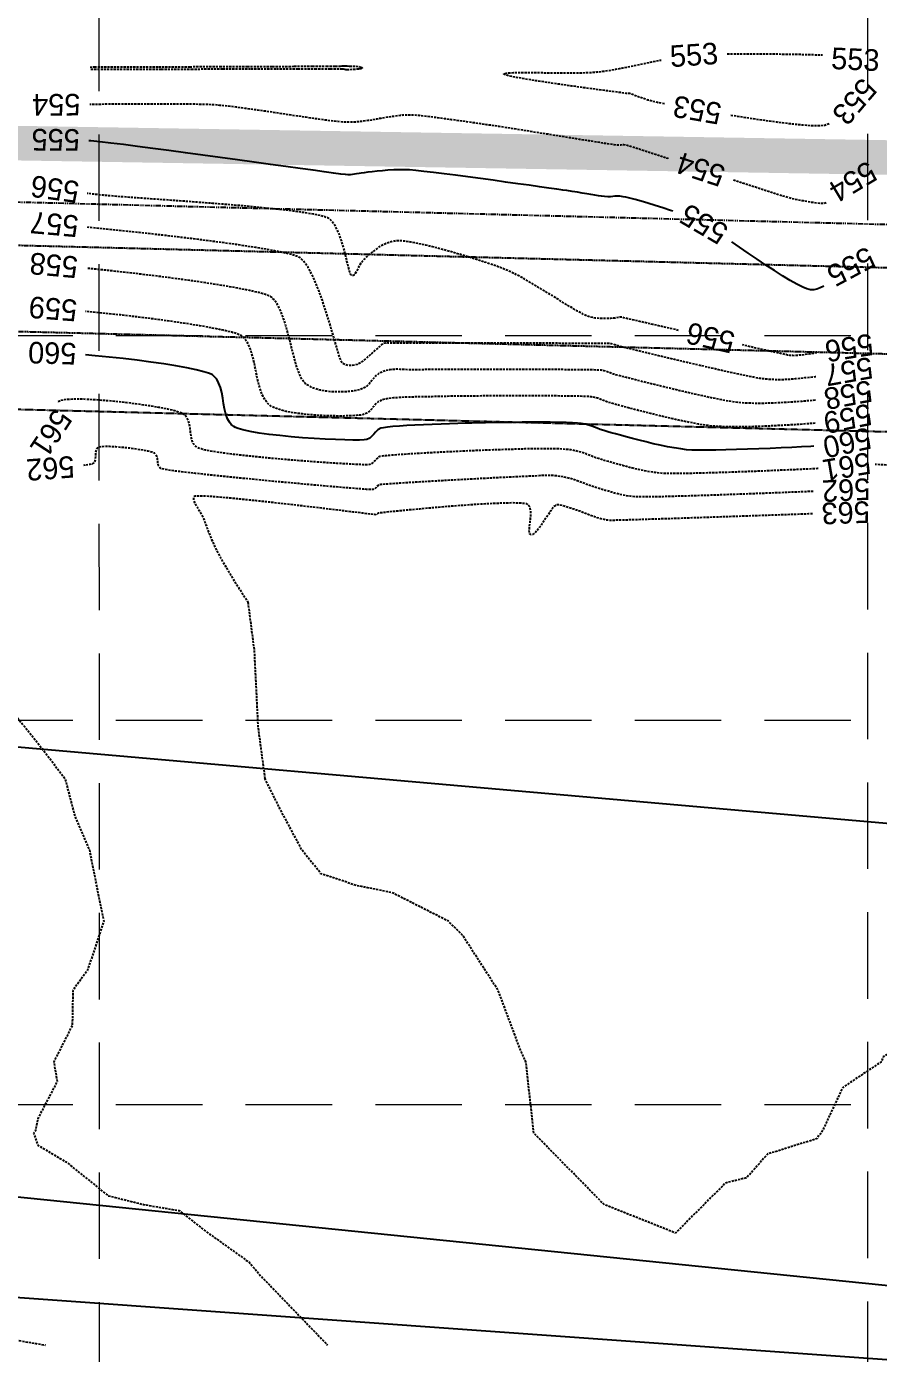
# Model space of a CAD drawing. Header units: inches. Extents: x 8135 to 11700, y -938 to 4760.
# Drawn here: x 10968.1 to 11165.1, y 3809.5 to 4116.3 of the extents above; entities that cross this region are included whole.
import ezdxf

# ---------------------------------------------------------------- set-up
doc = ezdxf.new("R2010")
doc.units = ezdxf.units.IN
doc.header["$MEASUREMENT"] = 0
for name, pattern in [('DASHED', [0.75, 0.5, -0.25]), ('HIDDEN', [0.375, 0.25, -0.125]), ('HIDDEN2', [0.1875, 0.125, -0.0625]), ('PHANTOM', [2.5, 1.25, -0.25, 0.25, -0.25, 0.25, -0.25])]:
    doc.linetypes.add(name, pattern=pattern)
for name, color, linetype in [('EC', 35, 'DASHED'), ('ESMT 1994-35828', 7, 'HIDDEN'), ('ESMT 2004-40023', 7, 'HIDDEN'), ('GRID', 254, 'HIDDEN'), ('LIMITS OF DISTURBANCE', 1, 'HIDDEN'), ('PH1-BNDY', 1, 'PHANTOM'), ('PH1-U.E.', 7, 'HIDDEN2'), ('PROP-CONT-L', 7, 'Continuous')]:
    doc.layers.add(name, color=color, linetype=linetype)
doc.styles.add('Style-ENGINEERING', font='ENGINEERING.shx')

msp = doc.modelspace()

# ---------------------------------------------------------------- linework, layer by layer
at = {"layer": 'EC', "color": 35}
for p, q in [((10982.78, 4106.95), (10983.79, 4106.96)), ((10984.18, 4106.37), (10982.78, 4106.37)), ((10983.79, 4106.96), (10991.25, 4106.98)), ((10991.73, 4106.39), (10984.18, 4106.37)), ((10991.25, 4106.98), (10998.65, 4107.01)), ((10999.22, 4106.4), (10991.73, 4106.39)), ((10998.65, 4107.01), (11005.85, 4107.03)), ((11006.5, 4106.41), (10999.22, 4106.4)), ((11005.85, 4107.03), (11012.72, 4107.05)), ((11013.44, 4106.43), (11006.5, 4106.41)), ((11012.72, 4107.05), (11019.12, 4107.08)), ((11019.91, 4106.44), (11013.44, 4106.43)), ((11019.12, 4107.08), (11024.93, 4107.1)), ((11025.76, 4106.45), (11019.91, 4106.44)), ((11024.93, 4107.1), (11030, 4107.11)), ((11030.87, 4106.46), (11025.76, 4106.45)), ((11030, 4107.11), (11034.2, 4107.13)), ((11035.1, 4106.46), (11030.87, 4106.46)), ((11034.2, 4107.13), (11037.41, 4107.14)), ((11038.3, 4106.46), (11035.1, 4106.46)), ((11037.41, 4107.14), (11039.48, 4107.15)), ((11040.36, 4106.46), (11038.3, 4106.46)), ((11039.48, 4107.15), (11040.28, 4107.15)), ((11040.28, 4107.15), (11040.73, 4107.17)), ((11041.12, 4106.46), (11040.36, 4106.46)), ((11040.73, 4107.17), (11041.09, 4107.19)), ((11041.09, 4107.19), (11041.42, 4107.21)), ((11041.43, 4106.43), (11041.12, 4106.46)), ((11041.42, 4107.21), (11041.78, 4107.21)), ((11041.67, 4106.38), (11041.43, 4106.43)), ((11041.91, 4106.33), (11041.67, 4106.38)), ((11041.78, 4107.21), (11042.24, 4107.2)), ((11042.23, 4106.32), (11041.91, 4106.33)), ((11042.65, 4106.32), (11042.23, 4106.32)), ((11042.24, 4107.2), (11042.79, 4107.18)), ((11043.34, 4106.34), (11042.65, 4106.32)), ((11042.79, 4107.18), (11043.52, 4107.15)), ((11044.15, 4106.39), (11043.34, 4106.34)), ((11043.52, 4107.15), (11044.29, 4107.11)), ((11044.91, 4106.47), (11044.15, 4106.39)), ((11044.29, 4107.11), (11044.99, 4107.04)), ((11045.38, 4106.56), (11044.91, 4106.47)), ((11044.99, 4107.04), (11045.42, 4106.95)), ((11045.61, 4106.65), (11045.38, 4106.56)), ((11045.42, 4106.95), (11045.62, 4106.87)), ((11045.69, 4106.72), (11045.61, 4106.65)), ((11045.62, 4106.87), (11045.69, 4106.8)), ((11045.69, 4106.8), (11045.7, 4106.76)), ((11045.7, 4106.76), (11045.69, 4106.72))]:
    msp.add_line(p, q, dxfattribs=at)
at = {"layer": 'EC', "color": 35, "flags": 128}
for points in [[(11130.14, 4110), (11131.37, 4110.01), (11133.73, 4110.02), (11136.16, 4110.02), (11138.6, 4110.01), (11141, 4109.98), (11143.33, 4109.95), (11145.53, 4109.92), (11147.56, 4109.88), (11149.36, 4109.83), (11150.9, 4109.79), (11152.12, 4109.74), (11152.15, 4109.74)], [(11115.64, 4098.4), (11114.78, 4098.56), (11114.03, 4098.72), (11112.91, 4099), (11111.8, 4099.32), (11110.73, 4099.67), (11109.75, 4100.01), (11108.9, 4100.31), (11108.22, 4100.57), (11107.75, 4100.74), (11107.55, 4100.81), (11107.35, 4100.82), (11107.15, 4100.81), (11106.76, 4100.86), (11105.7, 4101), (11104.1, 4101.21), (11102.04, 4101.48), (11099.63, 4101.8), (11096.97, 4102.16), (11094.17, 4102.55), (11091.31, 4102.96), (11088.51, 4103.37), (11085.86, 4103.78), (11083.47, 4104.17), (11081.44, 4104.53), (11079.87, 4104.85), (11079, 4105.07), (11078.63, 4105.21), (11078.51, 4105.28), (11078.5, 4105.32), (11078.51, 4105.36), (11078.6, 4105.43), (11078.89, 4105.51), (11079.52, 4105.59), (11080.68, 4105.66), (11082.17, 4105.68), (11083.94, 4105.68), (11085.92, 4105.66), (11088.05, 4105.64), (11090.24, 4105.61), (11092.45, 4105.59), (11094.59, 4105.59), (11096.61, 4105.62), (11098.44, 4105.69), (11100.01, 4105.8), (11101.37, 4105.96), (11102.83, 4106.18), (11104.38, 4106.45), (11105.98, 4106.75), (11107.63, 4107.08), (11109.32, 4107.43), (11111.02, 4107.79), (11112.73, 4108.14), (11114.42, 4108.49), (11114.85, 4108.57)], [(11116.6, 4085.72), (11116.47, 4085.77), (11113.93, 4086.6), (11111.67, 4087.34), (11109.76, 4087.96), (11108.27, 4088.44), (11107.26, 4088.76), (11106.8, 4088.88), (11106.26, 4088.94), (11105.83, 4088.94), (11105.44, 4088.91), (11105, 4088.88), (11104.46, 4088.9), (11104.01, 4088.96), (11103.1, 4089.09), (11101.79, 4089.3), (11100.13, 4089.56), (11098.18, 4089.87), (11096, 4090.22), (11093.66, 4090.59), (11091.2, 4090.99), (11088.68, 4091.39), (11086.18, 4091.79), (11083.74, 4092.18), (11081.42, 4092.54), (11079.29, 4092.88), (11077.4, 4093.18), (11075.81, 4093.42), (11074.57, 4093.6), (11073.12, 4093.81), (11071.53, 4094.04), (11069.85, 4094.28), (11068.12, 4094.52), (11066.38, 4094.77), (11064.67, 4095), (11063.02, 4095.22), (11061.49, 4095.41), (11060.11, 4095.58), (11058.92, 4095.71), (11057.95, 4095.8), (11057.26, 4095.84), (11056.42, 4095.85), (11055.72, 4095.83), (11055.1, 4095.78), (11054.51, 4095.72), (11053.9, 4095.63), (11053.19, 4095.54), (11052.35, 4095.45), (11051.65, 4095.36), (11050.87, 4095.23), (11050.02, 4095.07), (11049.09, 4094.9), (11048.09, 4094.72), (11047.03, 4094.55), (11045.92, 4094.39), (11044.76, 4094.27), (11043.55, 4094.19), (11042.31, 4094.16), (11041.34, 4094.2), (11040.07, 4094.32), (11038.52, 4094.5), (11036.73, 4094.73), (11034.74, 4095.01), (11032.6, 4095.32), (11030.34, 4095.66), (11028, 4096.01), (11025.62, 4096.37), (11023.25, 4096.73), (11020.92, 4097.07), (11018.66, 4097.38), (11016.54, 4097.67), (11014.57, 4097.91), (11012.8, 4098.09), (11011.27, 4098.22), (11009.86, 4098.28), (11007.77, 4098.32), (11005.08, 4098.35), (11001.87, 4098.36), (10998.2, 4098.36), (10994.14, 4098.36), (10989.77, 4098.34), (10985.16, 4098.32), (10982.76, 4098.3)], [(11153.73, 4093.85), (11152.7, 4093.45), (11151.82, 4093.33), (11150.47, 4093.32), (11148.72, 4093.41), (11146.63, 4093.59), (11144.25, 4093.85), (11141.64, 4094.18), (11138.87, 4094.56), (11135.98, 4094.98), (11133.04, 4095.42), (11130.78, 4095.78)], [(11153.04, 4075.55), (11152.81, 4075.45), (11152.39, 4075.4), (11151.75, 4075.41), (11150.93, 4075.48), (11149.95, 4075.6), (11148.86, 4075.77), (11147.68, 4075.98), (11146.45, 4076.22), (11145.2, 4076.49), (11144.38, 4076.71), (11143.05, 4077.11), (11141.28, 4077.66), (11139.14, 4078.34), (11136.69, 4079.13), (11134, 4080), (11131.41, 4080.85)], [(11118.91, 4046.04), (11118.56, 4046.13), (11115.64, 4046.79), (11112.97, 4047.41), (11110.61, 4047.95), (11108.64, 4048.41), (11107.14, 4048.75), (11106.18, 4048.98), (11105.84, 4049.06), (11105.75, 4049.09), (11105.66, 4049.11), (11105.46, 4049.08), (11104.93, 4049.01), (11104.14, 4048.91), (11103.15, 4048.83), (11102.02, 4048.78), (11100.81, 4048.8), (11099.59, 4048.9), (11098.42, 4049.13), (11097.66, 4049.4), (11096.7, 4049.87), (11095.55, 4050.49), (11094.25, 4051.24), (11092.82, 4052.1), (11091.3, 4053.04), (11089.71, 4054.03), (11088.07, 4055.05), (11086.42, 4056.06), (11084.78, 4057.04), (11083.18, 4057.96), (11081.65, 4058.8), (11080.21, 4059.52), (11078.89, 4060.1), (11077.6, 4060.6), (11076.08, 4061.15), (11074.36, 4061.74), (11072.49, 4062.35), (11070.51, 4062.97), (11068.46, 4063.59), (11066.38, 4064.19), (11064.31, 4064.76), (11062.29, 4065.29), (11060.37, 4065.76), (11058.57, 4066.16), (11056.96, 4066.47), (11055.55, 4066.68), (11054.4, 4066.78), (11053.55, 4066.76), (11052.44, 4066.54), (11051.41, 4066.2), (11050.45, 4065.77), (11049.57, 4065.26), (11048.76, 4064.71), (11048.02, 4064.14), (11047.34, 4063.57), (11046.74, 4063.03), (11046.19, 4062.54), (11045.61, 4061.89), (11045.14, 4061.17), (11044.76, 4060.43), (11044.43, 4059.75), (11044.11, 4059.19), (11043.84, 4058.88), (11043.62, 4058.76), (11043.45, 4058.73), (11043.37, 4058.73), (11043.31, 4058.75), (11043.2, 4058.84), (11043.03, 4059.12), (11042.81, 4059.72), (11042.52, 4060.77), (11042.19, 4062.08), (11041.83, 4063.58), (11041.42, 4065.18), (11040.94, 4066.8), (11040.38, 4068.35), (11039.73, 4069.77), (11039.14, 4070.74), (11038.64, 4071.36), (11038.29, 4071.7), (11038.11, 4071.85), (11038, 4071.92), (11037.72, 4072.07), (11037.15, 4072.28), (11036.13, 4072.57), (11034.46, 4072.92), (11032.4, 4073.26), (11030.01, 4073.6), (11027.32, 4073.93), (11024.38, 4074.24), (11021.25, 4074.55), (11017.97, 4074.85), (11014.6, 4075.13), (11011.16, 4075.41), (11007.73, 4075.67), (11004.34, 4075.92), (11001.03, 4076.16), (10997.87, 4076.38), (10994.9, 4076.59), (10992.16, 4076.79), (10989.7, 4076.97), (10987.57, 4077.14), (10985.83, 4077.29), (10984.51, 4077.43), (10982.94, 4077.62), (10982.14, 4077.72)], [(11150.67, 4035.31), (11150.52, 4035.29), (11149.28, 4035.16), (11148.05, 4035.04), (11146.93, 4034.92), (11145.9, 4034.82), (11144.92, 4034.74), (11143.97, 4034.67), (11143.02, 4034.64), (11142.04, 4034.62), (11141.01, 4034.65), (11139.89, 4034.71), (11138.67, 4034.81), (11137.67, 4034.94), (11136.23, 4035.2), (11134.41, 4035.57), (11132.28, 4036.02), (11129.9, 4036.54), (11127.33, 4037.12), (11124.64, 4037.74), (11121.89, 4038.38), (11119.15, 4039.02), (11116.47, 4039.66), (11113.93, 4040.27), (11111.58, 4040.83), (11109.49, 4041.34), (11107.73, 4041.77), (11106.35, 4042.11), (11105.42, 4042.34), (11105.01, 4042.44), (11104.54, 4042.59), (11104.17, 4042.74), (11103.81, 4042.86), (11103.33, 4042.97), (11102.86, 4042.99), (11101.73, 4043), (11100.01, 4043.02), (11097.78, 4043.03), (11095.11, 4043.04), (11092.07, 4043.05), (11088.74, 4043.07), (11085.19, 4043.07), (11081.5, 4043.08), (11077.73, 4043.09), (11073.96, 4043.1), (11070.27, 4043.1), (11066.72, 4043.11), (11063.4, 4043.11), (11060.36, 4043.11), (11057.7, 4043.11), (11055.48, 4043.11), (11053.77, 4043.11), (11052.65, 4043.11), (11052.19, 4043.11), (11051.75, 4043.12), (11051.39, 4043.14), (11051.05, 4043.13), (11050.64, 4043.02), (11050.26, 4042.76), (11049.63, 4042.22), (11048.81, 4041.49), (11047.89, 4040.66), (11046.93, 4039.83), (11046.01, 4039.07), (11045.2, 4038.49), (11044.57, 4038.18), (11043.91, 4038.01), (11043.3, 4037.91), (11042.73, 4037.9), (11042.18, 4037.99), (11041.75, 4038.14), (11041.43, 4038.31), (11041.22, 4038.45), (11041.12, 4038.52), (11041.08, 4038.56), (11040.98, 4038.71), (11040.81, 4039.06), (11040.54, 4039.78), (11040.15, 4041.01), (11039.69, 4042.57), (11039.16, 4044.39), (11038.58, 4046.4), (11037.94, 4048.54), (11037.25, 4050.75), (11036.52, 4052.96), (11035.74, 4055.12), (11034.92, 4057.15), (11034.08, 4059), (11033.2, 4060.6), (11032.48, 4061.66), (11031.93, 4062.3), (11031.56, 4062.65), (11031.38, 4062.8), (11031.22, 4062.9), (11030.78, 4063.12), (11029.83, 4063.45), (11028.01, 4063.92), (11024.97, 4064.54), (11021.15, 4065.2), (11016.67, 4065.88), (11011.63, 4066.57), (11006.13, 4067.27), (11000.27, 4067.97), (10994.17, 4068.65), (10987.92, 4069.31), (10982.16, 4069.88)], [(11302.45, 4001.47), (11302.41, 4001.59), (11302.32, 4001.84), (11302.18, 4002.23), (11301.97, 4002.8), (11301.69, 4003.57), (11301.38, 4004.42), (11301.04, 4005.34), (11300.68, 4006.34), (11300.29, 4007.41), (11299.87, 4008.55), (11299.58, 4009.39), (11299.18, 4010.62), (11298.68, 4012.18), (11298.1, 4014), (11297.45, 4016.04), (11296.74, 4018.22), (11296, 4020.49), (11295.23, 4022.79), (11294.45, 4025.05), (11293.68, 4027.22), (11292.92, 4029.23), (11292.2, 4031.04), (11291.52, 4032.56), (11290.91, 4033.76), (11290.37, 4034.56), (11289.51, 4035.38), (11288.57, 4035.96), (11287.59, 4036.36), (11286.59, 4036.66), (11285.61, 4036.93), (11284.66, 4037.24), (11283.77, 4037.66), (11282.96, 4038.27), (11282.27, 4039.13), (11281.93, 4040.01), (11281.65, 4041.41), (11281.42, 4043.22), (11281.24, 4045.38), (11281.11, 4047.79), (11281.01, 4050.38), (11280.94, 4053.07), (11280.9, 4055.77), (11280.88, 4058.4), (11280.87, 4060.88), (11280.88, 4063.12), (11280.88, 4065.05), (11280.88, 4066.58), (11280.87, 4067.63), (11280.85, 4068.12), (11280.78, 4068.63), (11280.74, 4069.07), (11280.67, 4069.45), (11280.55, 4069.73), (11280.42, 4069.93), (11280.31, 4070.06), (11280.24, 4070.13), (11280.18, 4070.17), (11280.02, 4070.26), (11279.7, 4070.39), (11279.13, 4070.56), (11278.28, 4070.74), (11277.38, 4070.89), (11276.53, 4071), (11275.85, 4071.06), (11275.44, 4071.06), (11275.09, 4070.98), (11274.83, 4070.83), (11274.57, 4070.66), (11274.22, 4070.51), (11273.88, 4070.41), (11273.27, 4070.24), (11272.43, 4070.03), (11271.4, 4069.78), (11270.22, 4069.5), (11268.92, 4069.21), (11267.56, 4068.92), (11266.17, 4068.63), (11264.79, 4068.38), (11263.48, 4068.16), (11262.02, 4067.94), (11260.49, 4067.72), (11258.94, 4067.52), (11257.43, 4067.33), (11256.03, 4067.16), (11254.8, 4067.02), (11253.8, 4066.92), (11253.09, 4066.85), (11252.74, 4066.82), (11252.4, 4066.86), (11252.14, 4066.94), (11251.88, 4067), (11251.57, 4066.98), (11251.29, 4066.89), (11250.87, 4066.72), (11250.36, 4066.47), (11249.76, 4066.15), (11249.12, 4065.77), (11248.47, 4065.33), (11247.82, 4064.84), (11247.22, 4064.37), (11246.69, 4063.94), (11246.22, 4063.53), (11245.78, 4063.09), (11245.37, 4062.6), (11244.98, 4062.01), (11244.58, 4061.3), (11244.35, 4060.65), (11244.05, 4059.5), (11243.68, 4057.92), (11243.26, 4055.99), (11242.81, 4053.8), (11242.33, 4051.43), (11241.85, 4048.95), (11241.36, 4046.45), (11240.9, 4044.02), (11240.46, 4041.72), (11240.06, 4039.65), (11239.72, 4037.89), (11239.44, 4036.5), (11239.25, 4035.59), (11239.15, 4035.22), (11238.95, 4035.04), (11238.73, 4034.95), (11238.5, 4034.87), (11238.26, 4034.7), (11238.07, 4034.48), (11237.94, 4034.24), (11237.8, 4033.99), (11237.6, 4033.72), (11237.34, 4033.46), (11236.73, 4032.87), (11235.82, 4032), (11234.63, 4030.88), (11233.23, 4029.58), (11231.64, 4028.13), (11229.91, 4026.59), (11228.08, 4025), (11226.2, 4023.41), (11224.3, 4021.86), (11222.42, 4020.41), (11220.62, 4019.1), (11218.92, 4017.98), (11217.37, 4017.09), (11216.02, 4016.48), (11214.64, 4016.09), (11213, 4015.79), (11211.14, 4015.59), (11209.13, 4015.47), (11206.99, 4015.42), (11204.77, 4015.42), (11202.52, 4015.46), (11200.28, 4015.54), (11198.09, 4015.63), (11196.01, 4015.73), (11194.07, 4015.82), (11192.32, 4015.9), (11190.8, 4015.95), (11189.56, 4015.96), (11188.64, 4015.91), (11187.5, 4015.77), (11186.52, 4015.6), (11185.66, 4015.4), (11184.87, 4015.2), (11184.11, 4015), (11183.32, 4014.81), (11182.46, 4014.63), (11181.48, 4014.49), (11180.34, 4014.38), (11179.33, 4014.34), (11178.03, 4014.34), (11176.51, 4014.38), (11174.83, 4014.45), (11173.03, 4014.54), (11171.18, 4014.64), (11169.32, 4014.75), (11167.53, 4014.86), (11165.84, 4014.96), (11164.39, 4015.04)], [(11150.55, 4029.91), (11150.02, 4029.86), (11148.81, 4029.75), (11147.5, 4029.64), (11146.1, 4029.53), (11144.64, 4029.43), (11143.13, 4029.34), (11141.59, 4029.26), (11140.03, 4029.21), (11138.48, 4029.17), (11136.96, 4029.17), (11135.47, 4029.19), (11134.05, 4029.25), (11132.7, 4029.36), (11131.46, 4029.51), (11129.91, 4029.77), (11128.09, 4030.12), (11126.06, 4030.54), (11123.87, 4031.02), (11121.57, 4031.54), (11119.22, 4032.09), (11116.86, 4032.65), (11114.55, 4033.21), (11112.35, 4033.75), (11110.3, 4034.26), (11108.45, 4034.73), (11106.87, 4035.13), (11105.59, 4035.46), (11104.68, 4035.69), (11104.19, 4035.82), (11103.55, 4036.02), (11103.05, 4036.21), (11102.6, 4036.39), (11102.15, 4036.55), (11101.64, 4036.7), (11101, 4036.83), (11100.43, 4036.86), (11099.27, 4036.89), (11097.59, 4036.92), (11095.46, 4036.94), (11092.95, 4036.96), (11090.13, 4036.98), (11087.07, 4036.99), (11083.85, 4037), (11080.54, 4037), (11077.21, 4037.01), (11073.93, 4037.01), (11070.78, 4037), (11067.82, 4037), (11065.13, 4036.99), (11062.78, 4036.98), (11060.84, 4036.97), (11059.39, 4036.96), (11058.49, 4036.94), (11057.36, 4036.93), (11056.33, 4036.96), (11055.39, 4037), (11054.52, 4037.04), (11053.69, 4037.05), (11052.89, 4037.02), (11052.09, 4036.93), (11051.28, 4036.75), (11050.44, 4036.48), (11049.58, 4036.05), (11048.91, 4035.53), (11048.36, 4034.95), (11047.87, 4034.35), (11047.38, 4033.76), (11046.83, 4033.21), (11046.16, 4032.74), (11045.3, 4032.39), (11044.5, 4032.19), (11043.52, 4032.02), (11042.41, 4031.89), (11041.2, 4031.81), (11039.91, 4031.8), (11038.59, 4031.85), (11037.28, 4032), (11036, 4032.24), (11034.79, 4032.58), (11033.89, 4032.94), (11033.28, 4033.27), (11032.9, 4033.51), (11032.72, 4033.64), (11032.58, 4033.75), (11032.32, 4034.02), (11031.94, 4034.52), (11031.47, 4035.36), (11030.94, 4036.64), (11030.44, 4038.14), (11029.97, 4039.8), (11029.52, 4041.58), (11029.06, 4043.41), (11028.58, 4045.27), (11028.08, 4047.08), (11027.53, 4048.8), (11026.93, 4050.38), (11026.26, 4051.77), (11025.66, 4052.7), (11025.17, 4053.29), (11024.82, 4053.62), (11024.64, 4053.76), (11024.51, 4053.85), (11024.13, 4054.05), (11023.32, 4054.35), (11021.81, 4054.78), (11019.31, 4055.35), (11016.18, 4055.95), (11012.52, 4056.57), (11008.41, 4057.21), (11003.93, 4057.84), (10999.16, 4058.47), (10994.19, 4059.08), (10989.1, 4059.66), (10983.96, 4060.21), (10982.01, 4060.4)], [(11150.52, 4024.57), (11149.29, 4024.48), (11147.63, 4024.36), (11145.8, 4024.24), (11143.84, 4024.13), (11141.8, 4024.02), (11139.7, 4023.92), (11137.59, 4023.84), (11135.5, 4023.77), (11133.47, 4023.74), (11131.55, 4023.73), (11129.75, 4023.75), (11128.14, 4023.81), (11126.73, 4023.91), (11125.23, 4024.09), (11123.52, 4024.37), (11121.64, 4024.72), (11119.65, 4025.13), (11117.58, 4025.59), (11115.49, 4026.07), (11113.42, 4026.58), (11111.41, 4027.08), (11109.52, 4027.56), (11107.79, 4028.02), (11106.26, 4028.42), (11104.98, 4028.77), (11104, 4029.03), (11103.36, 4029.21), (11102.55, 4029.45), (11101.88, 4029.69), (11101.3, 4029.92), (11100.75, 4030.14), (11100.16, 4030.35), (11099.49, 4030.53), (11098.66, 4030.68), (11098.04, 4030.74), (11096.97, 4030.78), (11095.5, 4030.82), (11093.69, 4030.85), (11091.59, 4030.87), (11089.27, 4030.89), (11086.77, 4030.9), (11084.16, 4030.9), (11081.5, 4030.9), (11078.83, 4030.9), (11076.21, 4030.89), (11073.7, 4030.88), (11071.36, 4030.86), (11069.25, 4030.84), (11067.41, 4030.82), (11065.9, 4030.8), (11064.79, 4030.78), (11063.35, 4030.74), (11061.84, 4030.72), (11060.28, 4030.69), (11058.7, 4030.67), (11057.16, 4030.63), (11055.66, 4030.58), (11054.26, 4030.51), (11052.98, 4030.42), (11051.86, 4030.3), (11050.94, 4030.14), (11050.23, 4029.94), (11049.44, 4029.53), (11048.84, 4029.03), (11048.36, 4028.48), (11047.91, 4027.92), (11047.42, 4027.39), (11046.82, 4026.93), (11046.04, 4026.59), (11045.38, 4026.47), (11044.36, 4026.37), (11043.04, 4026.29), (11041.47, 4026.25), (11039.7, 4026.25), (11037.79, 4026.29), (11035.8, 4026.38), (11033.79, 4026.52), (11031.8, 4026.72), (11029.91, 4026.98), (11028.15, 4027.31), (11026.6, 4027.72), (11025.54, 4028.09), (11024.87, 4028.41), (11024.49, 4028.64), (11024.32, 4028.76), (11024.13, 4028.91), (11023.79, 4029.24), (11023.32, 4029.82), (11022.79, 4030.73), (11022.25, 4032.05), (11021.82, 4033.53), (11021.45, 4035.11), (11021.12, 4036.74), (11020.78, 4038.37), (11020.41, 4039.95), (11019.98, 4041.42), (11019.44, 4042.74), (11018.91, 4043.66), (11018.45, 4044.24), (11018.1, 4044.57), (11017.91, 4044.72), (11017.79, 4044.8), (11017.47, 4044.97), (11016.8, 4045.24), (11015.58, 4045.61), (11013.57, 4046.09), (11011.08, 4046.6), (11008.18, 4047.11), (11004.93, 4047.63), (11001.39, 4048.15), (10997.63, 4048.66), (10993.71, 4049.15), (10989.7, 4049.62), (10985.65, 4050.05), (10981.74, 4050.43)], [(11150.9, 4040.86), (11150.35, 4040.77), (11149.01, 4040.57), (11148.02, 4040.42), (11147.46, 4040.35), (11146.81, 4040.28), (11146.29, 4040.23), (11145.81, 4040.2), (11145.29, 4040.21), (11144.64, 4040.26), (11144.11, 4040.35), (11142.98, 4040.59), (11141.34, 4040.95), (11139.25, 4041.41), (11136.79, 4041.96), (11134.04, 4042.59), (11133.65, 4042.68)], [(11151.15, 4014.08), (11151, 4014.08), (11148.58, 4013.96), (11145.87, 4013.84), (11142.95, 4013.71), (11139.87, 4013.58), (11136.7, 4013.45), (11133.5, 4013.33), (11130.35, 4013.22), (11127.29, 4013.12), (11124.41, 4013.04), (11121.76, 4012.97), (11119.41, 4012.94), (11117.42, 4012.93), (11115.86, 4012.95), (11114.79, 4013.01), (11113.48, 4013.16), (11112.17, 4013.36), (11110.88, 4013.6), (11109.6, 4013.87), (11108.35, 4014.16), (11107.13, 4014.47), (11105.95, 4014.79), (11104.81, 4015.11), (11103.72, 4015.41), (11102.68, 4015.71), (11101.71, 4015.98), (11100.65, 4016.29), (11099.74, 4016.6), (11098.95, 4016.9), (11098.22, 4017.19), (11097.52, 4017.47), (11096.79, 4017.74), (11095.99, 4017.98), (11095.08, 4018.2), (11094, 4018.4), (11093.04, 4018.51), (11091.93, 4018.6), (11090.69, 4018.65), (11089.34, 4018.68), (11087.91, 4018.69), (11086.42, 4018.68), (11084.88, 4018.65), (11083.33, 4018.62), (11081.78, 4018.57), (11080.26, 4018.53), (11078.79, 4018.48), (11077.39, 4018.44), (11076.11, 4018.4), (11074.47, 4018.34), (11072.55, 4018.26), (11070.4, 4018.17), (11068.09, 4018.07), (11065.68, 4017.95), (11063.23, 4017.83), (11060.81, 4017.7), (11058.47, 4017.57), (11056.28, 4017.44), (11054.31, 4017.31), (11052.62, 4017.18), (11051.26, 4017.07), (11050.31, 4016.96), (11049.82, 4016.86), (11049.32, 4016.59), (11048.96, 4016.26), (11048.66, 4015.9), (11048.36, 4015.54), (11048, 4015.23), (11047.5, 4015.01), (11046.99, 4014.98), (11045.9, 4014.99), (11044.3, 4015.05), (11042.27, 4015.16), (11039.87, 4015.3), (11037.17, 4015.47), (11034.24, 4015.68), (11031.17, 4015.91), (11028, 4016.17), (11024.83, 4016.45), (11021.72, 4016.75), (11018.73, 4017.06), (11015.95, 4017.38), (11013.43, 4017.7), (11011.26, 4018.03), (11009.51, 4018.36), (11008.45, 4018.62), (11007.88, 4018.81), (11007.61, 4018.94), (11007.52, 4019), (11007.36, 4019.13), (11007.07, 4019.4), (11006.73, 4019.85), (11006.41, 4020.5), (11006.17, 4021.4), (11006.03, 4022.34), (11005.94, 4023.29), (11005.8, 4024.24), (11005.56, 4025.13), (11005.24, 4025.78), (11004.9, 4026.23), (11004.61, 4026.51), (11004.45, 4026.63), (11004.34, 4026.71), (11004.05, 4026.86), (11003.46, 4027.1), (11002.41, 4027.42), (11000.73, 4027.83), (10998.7, 4028.23), (10996.4, 4028.61), (10993.92, 4028.98), (10991.32, 4029.31), (10988.68, 4029.59), (10986.08, 4029.83), (10983.6, 4030.01), (10981.31, 4030.11), (10979.28, 4030.14), (10977.6, 4030.07), (10976.55, 4029.95), (10975.97, 4029.82), (10975.68, 4029.71), (10975.57, 4029.64), (10975.41, 4029.53), (10975.14, 4029.28), (10975.13, 4029.27)], [(11149.99, 4008.81), (11147.84, 4008.72), (11144.76, 4008.6), (11141.46, 4008.47), (11138.03, 4008.34), (11134.5, 4008.21), (11130.97, 4008.08), (11127.47, 4007.95), (11124.09, 4007.84), (11120.88, 4007.74), (11117.9, 4007.66), (11115.23, 4007.59), (11112.92, 4007.54), (11111.04, 4007.52), (11109.65, 4007.53), (11108.82, 4007.56), (11107.72, 4007.68), (11106.78, 4007.82), (11105.95, 4007.97), (11105.19, 4008.14), (11104.45, 4008.33), (11103.7, 4008.55), (11102.88, 4008.79), (11101.95, 4009.06), (11100.88, 4009.36), (11099.76, 4009.69), (11098.71, 4010.04), (11097.71, 4010.41), (11096.75, 4010.78), (11095.79, 4011.14), (11094.82, 4011.47), (11093.83, 4011.78), (11092.78, 4012.04), (11091.67, 4012.25), (11090.6, 4012.4), (11089.68, 4012.48), (11088.85, 4012.52), (11088.08, 4012.52), (11087.33, 4012.48), (11086.56, 4012.43), (11085.73, 4012.37), (11084.78, 4012.32), (11083.69, 4012.28), (11082.8, 4012.24), (11081.44, 4012.18), (11079.66, 4012.1), (11077.54, 4012), (11075.15, 4011.87), (11072.55, 4011.74), (11069.81, 4011.59), (11067, 4011.44), (11064.18, 4011.28), (11061.43, 4011.13), (11058.81, 4010.97), (11056.39, 4010.83), (11054.23, 4010.69), (11052.41, 4010.57), (11050.98, 4010.47), (11050.03, 4010.38), (11049.62, 4010.32), (11049.2, 4010.06), (11048.92, 4009.75), (11048.65, 4009.44), (11048.23, 4009.22), (11047.79, 4009.22), (11046.72, 4009.28), (11045.09, 4009.4), (11042.96, 4009.57), (11040.42, 4009.78), (11037.53, 4010.02), (11034.35, 4010.3), (11030.97, 4010.61), (11027.44, 4010.93), (11023.84, 4011.27), (11020.23, 4011.62), (11016.69, 4011.97), (11013.29, 4012.31), (11010.09, 4012.65), (11007.17, 4012.97), (11004.59, 4013.26), (11002.43, 4013.53), (11000.75, 4013.77), (10999.8, 4013.93), (10999.34, 4014.04), (10999.16, 4014.1), (10999.12, 4014.12), (10999.01, 4014.21), (10998.83, 4014.4), (10998.64, 4014.73), (10998.5, 4015.21), (10998.42, 4015.86), (10998.34, 4016.5), (10998.19, 4016.98), (10998.01, 4017.31), (10997.83, 4017.5), (10997.72, 4017.59), (10997.65, 4017.64), (10997.45, 4017.74), (10997.03, 4017.88), (10996.25, 4018.08), (10995.02, 4018.33), (10993.56, 4018.57), (10991.97, 4018.78), (10990.33, 4018.96), (10988.74, 4019.09), (10987.29, 4019.17), (10986.05, 4019.18), (10985.28, 4019.13), (10984.86, 4019.06), (10984.66, 4019), (10984.59, 4018.96), (10984.48, 4018.88), (10984.31, 4018.7), (10984.15, 4018.37), (10984.04, 4017.86), (10984.01, 4017.15), (10983.98, 4016.42), (10983.88, 4015.88), (10983.71, 4015.52), (10983.54, 4015.31), (10983.43, 4015.22), (10983.38, 4015.19), (10983.2, 4015.13), (10982.72, 4015.03), (10981.76, 4014.89), (10981.26, 4014.83)], [(11149.87, 4003.62), (11148.96, 4003.59), (11145.52, 4003.47), (11141.82, 4003.34), (11137.93, 4003.21), (11133.94, 4003.07), (11129.89, 4002.93), (11125.88, 4002.8), (11121.97, 4002.67), (11118.23, 4002.54), (11114.73, 4002.43), (11111.55, 4002.33), (11108.75, 4002.24), (11106.41, 4002.18), (11104.6, 4002.13), (11103.39, 4002.11), (11102.85, 4002.11), (11102.19, 4002.19), (11101.68, 4002.29), (11101.21, 4002.41), (11100.7, 4002.56), (11100.06, 4002.74), (11099.45, 4002.94), (11098.52, 4003.28), (11097.35, 4003.72), (11096.04, 4004.21), (11094.69, 4004.69), (11093.38, 4005.13), (11092.23, 4005.47), (11091.48, 4005.64), (11091.04, 4005.69), (11090.82, 4005.69), (11090.74, 4005.67), (11090.63, 4005.64), (11090.43, 4005.56), (11090.18, 4005.4), (11089.9, 4005.15), (11089.62, 4004.76), (11089.36, 4004.32), (11089.06, 4003.82), (11088.66, 4003.3), (11088.27, 4002.79), (11087.81, 4002.1), (11087.3, 4001.32), (11086.75, 4000.52), (11086.2, 3999.78), (11085.66, 3999.19), (11085.25, 3998.88), (11084.96, 3998.78), (11084.78, 3998.77), (11084.69, 3998.79), (11084.61, 3998.83), (11084.49, 3998.95), (11084.38, 3999.25), (11084.36, 3999.83), (11084.44, 4000.78), (11084.59, 4001.87), (11084.71, 4003.02), (11084.72, 4004.11), (11084.59, 4004.89), (11084.38, 4005.38), (11084.18, 4005.65), (11084.06, 4005.77), (11083.99, 4005.82), (11083.77, 4005.91), (11083.26, 4006.01), (11082.28, 4006.1), (11080.62, 4006.14), (11078.54, 4006.1), (11076.13, 4006.01), (11073.47, 4005.87), (11070.62, 4005.69), (11067.67, 4005.47), (11064.7, 4005.24), (11061.79, 4004.99), (11059.01, 4004.74), (11056.43, 4004.5), (11054.14, 4004.28), (11052.22, 4004.09), (11050.74, 4003.93), (11049.78, 4003.83), (11049.41, 4003.78), (11049.25, 4003.66), (11049.13, 4003.53), (11048.96, 4003.42), (11048.56, 4003.46), (11047.49, 4003.58), (11045.82, 4003.78), (11043.64, 4004.04), (11041.05, 4004.36), (11038.11, 4004.71), (11034.92, 4005.09), (11031.56, 4005.48), (11028.1, 4005.88), (11024.65, 4006.27), (11021.27, 4006.64), (11018.05, 4006.97), (11015.08, 4007.26), (11012.44, 4007.5), (11010.22, 4007.66), (11008.49, 4007.75), (11007.52, 4007.75), (11007.06, 4007.71), (11006.89, 4007.66), (11006.85, 4007.63), (11006.8, 4007.54), (11006.72, 4007.35), (11006.69, 4007.04), (11006.79, 4006.57), (11007.08, 4005.91), (11007.52, 4005.17), (11008.02, 4004.36), (11008.54, 4003.48), (11008.99, 4002.53), (11009.3, 4001.78), (11009.6, 4001.01), (11009.89, 4000.23), (11010.2, 3999.41), (11010.53, 3998.56), (11010.9, 3997.67), (11011.31, 3996.72), (11011.78, 3995.7), (11012.32, 3994.61), (11012.85, 3993.62), (11013.47, 3992.52), (11014.17, 3991.34), (11014.91, 3990.11), (11015.68, 3988.87), (11016.45, 3987.64), (11017.2, 3986.46), (11017.9, 3985.36), (11018.54, 3984.37), (11019.07, 3983.52), (11019.49, 3982.85)], [(11019.28, 3983.18), (11020.74, 3971.91), (11021.6, 3954.34), (11023.21, 3942.41)]]:
    msp.add_lwpolyline(points, dxfattribs=at)
at = {"layer": 'EC', "color": 35, "linetype": 'Continuous', "flags": 128}
for points in [[(11117.57, 4073.6), (11117.02, 4073.79), (11115.24, 4074.38), (11113.48, 4074.93), (11111.8, 4075.44), (11110.23, 4075.9), (11108.82, 4076.29), (11107.62, 4076.6), (11106.68, 4076.83), (11106.05, 4076.96), (11105.33, 4077.05), (11104.72, 4077.07), (11104.18, 4077.05), (11103.66, 4077.01), (11103.12, 4076.97), (11102.5, 4076.95), (11101.77, 4076.99), (11101.1, 4077.06), (11100.35, 4077.16), (11099.53, 4077.29), (11098.63, 4077.44), (11097.66, 4077.61), (11096.61, 4077.79), (11095.49, 4077.98), (11094.3, 4078.17), (11093.05, 4078.36), (11092.11, 4078.49), (11090.71, 4078.69), (11088.9, 4078.95), (11086.76, 4079.25), (11084.33, 4079.6), (11081.69, 4079.97), (11078.88, 4080.35), (11075.98, 4080.75), (11073.05, 4081.15), (11070.14, 4081.54), (11067.32, 4081.91), (11064.65, 4082.25), (11062.18, 4082.55), (11059.99, 4082.81), (11058.13, 4083.01), (11056.66, 4083.15), (11055.65, 4083.2), (11054.34, 4083.21), (11053, 4083.17), (11051.68, 4083.09), (11050.39, 4082.98), (11049.17, 4082.86), (11048.04, 4082.73), (11047.04, 4082.61), (11046.19, 4082.49), (11045.51, 4082.4), (11045.04, 4082.35), (11044.43, 4082.26), (11043.94, 4082.17), (11043.49, 4082.09), (11043, 4082.03), (11042.38, 4082.01), (11041.89, 4082.06), (11040.78, 4082.2), (11039.11, 4082.42), (11036.95, 4082.71), (11034.34, 4083.07), (11031.36, 4083.49), (11028.06, 4083.95), (11024.5, 4084.44), (11020.74, 4084.96), (11016.84, 4085.5), (11012.85, 4086.05), (11008.84, 4086.6), (11004.86, 4087.13), (11000.98, 4087.65), (10997.26, 4088.14), (10993.74, 4088.59), (10990.5, 4089), (10987.59, 4089.35), (10985.07, 4089.64), (10982.99, 4089.85), (10982.51, 4089.89)], [(11152.5, 4056.24), (11151.67, 4055.85), (11150.85, 4055.58), (11150.21, 4055.46), (11149.78, 4055.43), (11149.57, 4055.43), (11149.43, 4055.43), (11149.1, 4055.48), (11148.53, 4055.65), (11147.61, 4056.02), (11146.25, 4056.7), (11144.67, 4057.6), (11142.92, 4058.66), (11141.05, 4059.86), (11139.07, 4061.16), (11137.04, 4062.52), (11135, 4063.91), (11132.97, 4065.29), (11131.21, 4066.49)], [(11150.21, 4019.28), (11149.45, 4019.23), (11147.36, 4019.12), (11145.06, 4019), (11142.6, 4018.88), (11140.05, 4018.76), (11137.43, 4018.65), (11134.82, 4018.55), (11132.26, 4018.47), (11129.79, 4018.4), (11127.48, 4018.35), (11125.37, 4018.33), (11123.51, 4018.34), (11121.96, 4018.38), (11120.76, 4018.46), (11119.38, 4018.62), (11117.88, 4018.86), (11116.31, 4019.15), (11114.67, 4019.48), (11113.02, 4019.85), (11111.37, 4020.25), (11109.76, 4020.65), (11108.21, 4021.05), (11106.76, 4021.43), (11105.44, 4021.79), (11104.27, 4022.11), (11103.3, 4022.38), (11102.53, 4022.59), (11101.58, 4022.87), (11100.79, 4023.15), (11100.09, 4023.42), (11099.45, 4023.68), (11098.8, 4023.93), (11098.1, 4024.16), (11097.3, 4024.36), (11096.33, 4024.54), (11095.53, 4024.62), (11094.37, 4024.69), (11092.9, 4024.74), (11091.17, 4024.77), (11089.23, 4024.79), (11087.14, 4024.8), (11084.95, 4024.8), (11082.71, 4024.79), (11080.47, 4024.77), (11078.28, 4024.74), (11076.19, 4024.71), (11074.27, 4024.68), (11072.55, 4024.64), (11071.09, 4024.61), (11069.56, 4024.57), (11067.82, 4024.51), (11065.94, 4024.45), (11063.95, 4024.39), (11061.92, 4024.31), (11059.88, 4024.22), (11057.9, 4024.13), (11056.03, 4024.03), (11054.31, 4023.92), (11052.8, 4023.8), (11051.55, 4023.68), (11050.61, 4023.54), (11050.03, 4023.4), (11049.33, 4023.02), (11048.82, 4022.55), (11048.4, 4022.05), (11047.98, 4021.55), (11047.47, 4021.12), (11046.77, 4020.8), (11046.19, 4020.73), (11045.1, 4020.69), (11043.59, 4020.7), (11041.71, 4020.73), (11039.54, 4020.81), (11037.14, 4020.92), (11034.59, 4021.06), (11031.94, 4021.24), (11029.28, 4021.46), (11026.67, 4021.71), (11024.18, 4021.99), (11021.88, 4022.3), (11019.83, 4022.65), (11018.11, 4023.03), (11017.01, 4023.36), (11016.38, 4023.61), (11016.05, 4023.79), (11015.92, 4023.88), (11015.74, 4024.02), (11015.43, 4024.32), (11015.02, 4024.83), (11014.58, 4025.6), (11014.17, 4026.69), (11013.88, 4027.89), (11013.65, 4029.14), (11013.45, 4030.41), (11013.22, 4031.67), (11012.93, 4032.86), (11012.52, 4033.95), (11012.08, 4034.73), (11011.67, 4035.24), (11011.36, 4035.54), (11011.18, 4035.68), (11011.07, 4035.75), (11010.77, 4035.91), (11010.17, 4036.16), (11009.08, 4036.5), (11007.3, 4036.94), (11005.13, 4037.39), (11002.63, 4037.84), (10999.84, 4038.29), (10996.85, 4038.72), (10993.7, 4039.13), (10990.46, 4039.52), (10987.19, 4039.87), (10983.96, 4040.18), (10981.71, 4040.37)]]:
    msp.add_lwpolyline(points, dxfattribs=at)
at = {"layer": 'EC', "color": 35, "flags": 128}
for points, elevation in [([(10920.59, 3983.53), (10921.42, 3980.9), (10923.83, 3975.41), (10929.22, 3967.49), (10934.7, 3958.91), (10937.67, 3953.68), (10945.92, 3942.41), (10954.17, 3931.67), (10957.81, 3925.91), (10958.93, 3921.15), (10962.2, 3909.41), (10959.47, 3904.27), (10954.17, 3893.85), (10954.02, 3893.56), (10953.92, 3893.41), (10947.77, 3883.32), (10941.23, 3876.91), (10940, 3874.58), (10937.67, 3871.06), (10934.02, 3864.12), (10930.76, 3860.41), (10928.5, 3853.22), (10925.04, 3843.91), (10928.2, 3837.04), (10931.84, 3827.41), (10937.67, 3822.43), (10947.3, 3818.08), (10954.17, 3814.49), (10970.29, 3811.78), (10970.67, 3811.69), (10972.48, 3811.41)], 561), ([(10948.47, 3983.33), (10949.4, 3980.04), (10949.85, 3975.41), (10954.17, 3970.76), (10964, 3958.91), (10970.67, 3950.66), (10976.98, 3942.41), (10979.25, 3933.7), (10982.61, 3925.91), (10985.65, 3910.7), (10985.95, 3909.41), (10982.18, 3898.08), (10978.8, 3893.41), (10978.65, 3885.32), (10974.39, 3876.91), (10975.16, 3872.36), (10970.67, 3863.71), (10970.14, 3860.94), (10969.73, 3860.41), (10970.67, 3857.66), (10977.17, 3853.81), (10986.92, 3845.97), (10995.17, 3843.91), (11003.42, 3842.5), (11009.52, 3837.72), (11019.67, 3830.47), (11022.25, 3827.41), (11037.72, 3811.41)], 562), ([(11210.33, 3948.76), (11207.99, 3942.41), (11205.48, 3937.11), (11201.75, 3925.91), (11201.12, 3924.97), (11200.17, 3922.91), (11193.72, 3915.87), (11190.89, 3909.41), (11183.67, 3895.41), (11182.32, 3894.74), (11181.87, 3893.41), (11172.62, 3888.13), (11167.42, 3878.74), (11166.25, 3878.09), (11165.77, 3876.91), (11156.86, 3870.97), (11151.89, 3860.41), (11151.32, 3860.02), (11150.92, 3859.14), (11139.45, 3855.56), (11134.67, 3850.1), (11129.72, 3848.86), (11118.17, 3837.31), (11101.67, 3843.91), (11085.42, 3860.41), (11083.59, 3876.91), (11082.12, 3880.21), (11077.17, 3893.41), (11068.92, 3906.21), (11065.67, 3909.41), (11052.67, 3916.01), (11044.42, 3917.66), (11036.17, 3920.41), (11031.77, 3925.91), (11026.75, 3935.34), (11023.21, 3942.41)], 563)]:
    msp.add_lwpolyline(points, dxfattribs=dict(at, elevation=elevation))
at = {"layer": 'ESMT 1994-35828'}
msp.add_lwpolyline([(10557.18, 4086.32), (10557.36, 4076.28), (10802.85, 4069.95), (11309.91, 4056.89), (11488.15, 4034.41)], dxfattribs=at)
at = {"layer": 'ESMT 2004-40023'}
msp.add_lwpolyline([(11409.51, 4024.17), (11308.4, 4036.92), (10649.01, 4053.91), (10649.71, 4083.9)], dxfattribs=at)
at = {"layer": 'GRID', "color": 252, "linetype": 'HIDDEN', "lineweight": 0, "ltscale": 80}
for p, q in [((10985.51, -488.65), (10984.83, 4669.09)), ((11162.89, -488.49), (11162.62, 4669.09)), ((8228.76, 4044.84), (11606.69, 4044.84)), ((8228.76, 3955.95), (11606.69, 3955.95)), ((8228.76, 3867.06), (11606.69, 3867.06))]:
    msp.add_line(p, q, dxfattribs=at)
at = {"layer": 'LIMITS OF DISTURBANCE', "color": 1, "ltscale": 150, "const_width": 8}
msp.add_lwpolyline([(11207.74, 3010.87), (11204.78, 3193.78), (11193.89, 3198.11), (10907.07, 3205.04), (10913.99, 3638.08), (11420.37, 3621.27), (11469.9, 3654.11), (11475.83, 3708.49), (11450.12, 3807.36), (11436.59, 4060.58), (11356.16, 4082.91), (10372.03, 4099.15)], dxfattribs=at)
at = {"layer": 'PH1-BNDY'}
msp.add_line((10393.12, 4090.51), (11310.67, 4066.87), dxfattribs=at)
at = {"layer": 'PH1-U.E.'}
msp.add_line((11307.04, 4018.95), (10364.96, 4043.22), dxfattribs=at)
at = {"layer": 'PROP-CONT-L', "color": 40, "ltscale": 100}
for points in [[(11388.18, 3912.6), (10670.06, 3975.62), (10562.78, 3868.33)], [(11380.18, 3803.45), (10707.79, 3871.92), (10650.96, 3815.1)], [(11352.99, 3800.12), (11216.67, 3804.43), (10959.99, 3822.76), (10778, 3824.31), (10686.16, 3710.43)]]:
    msp.add_lwpolyline(points, dxfattribs=at)

# ---------------------------------------------------------------- texts
at = {"layer": 'EC', "color": 35, "char_height": 5, "attachment_point": 5, "line_spacing_factor": 0.9, "style": 'Style-ENGINEERING'}
for s, insert, rotation in [('553', (11122.46, 4109.75), 3.9517), ('553', (11159.79, 4108.71), 357.3727), ('553', (11159.58, 4098.95), 229.4849), ('554', (10974.96, 4098.25), 180.4081), ('553', (11123.2, 4097.04), 170.2337), ('554', (11124, 4083.28), 161.7612), ('554', (11159.19, 4080.46), 210.8487), ('556', (10974.65, 4078.74), 172.0824), ('557', (10974.52, 4070.59), 174.9664), ('558', (10974.37, 4061.12), 174.8341), ('559', (10974.2, 4051.06), 175.539), ('556', (11126.28, 4044.36), 167.1217), ('556', (11158.36, 4042.04), 189.1082), ('557', (11158.25, 4036.56), 190.1517), ('558', (11158.13, 4031.13), 190.5204), ('559', (11158.01, 4025.65), 191.4498), ('561', (10973.74, 4022.28), 236.7144), ('562', (10973.61, 4014.17), 184.2208), ('561', (11157.78, 4014.54), 189.6667), ('562', (11157.66, 4009.15), 182.7752), ('563', (11157.55, 4003.9), 182.0753)]:
    msp.add_mtext(s, dxfattribs=dict(at, insert=insert, rotation=rotation))
at = {"layer": 'EC', "color": 35, "linetype": 'Continuous', "char_height": 5, "attachment_point": 5, "line_spacing_factor": 0.9, "style": 'Style-ENGINEERING'}
for s, insert, rotation in [('555', (10974.83, 4090.15), 179.6024), ('555', (11124.74, 4070.65), 149.5884), ('555', (11158.77, 4060.8), 208.1221), ('560', (10974.04, 4040.82), 178.2892), ('560', (11157.89, 4020.09), 192.4085)]:
    msp.add_mtext(s, dxfattribs=dict(at, insert=insert, rotation=rotation))

doc.saveas('drawing.dxf')
